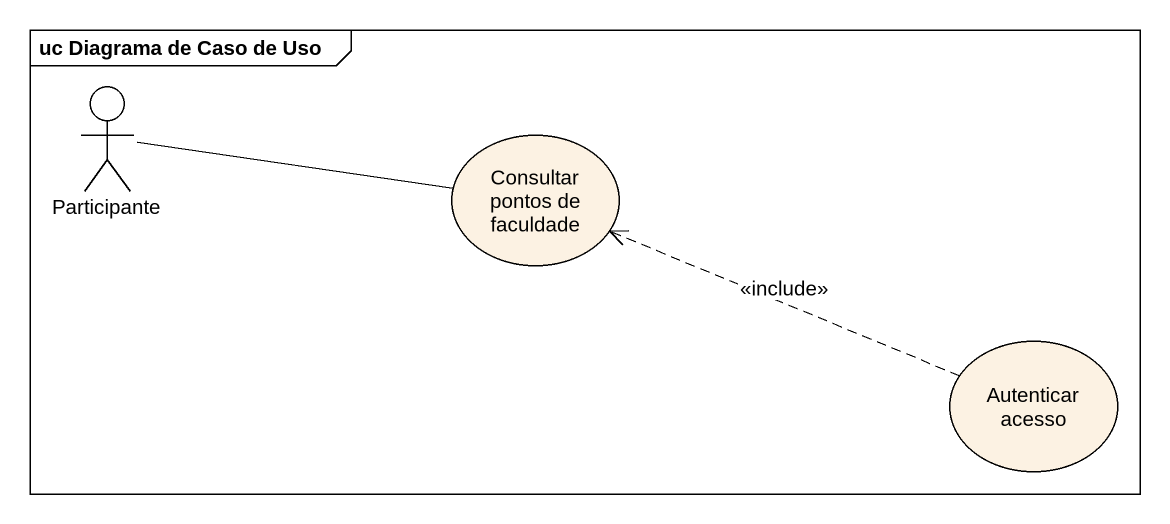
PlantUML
@startuml
mainframe uc Diagrama de Caso de Uso
actor Participante
usecase "Consultar pontos de faculdade" as Consultar_pontos_de
usecase "Autenticar acesso" as Autenticar_acesso
Participante -right- Consultar_pontos_de
Autenticar_acesso .left.> Consultar_pontos_de : <<include>>
@enduml
